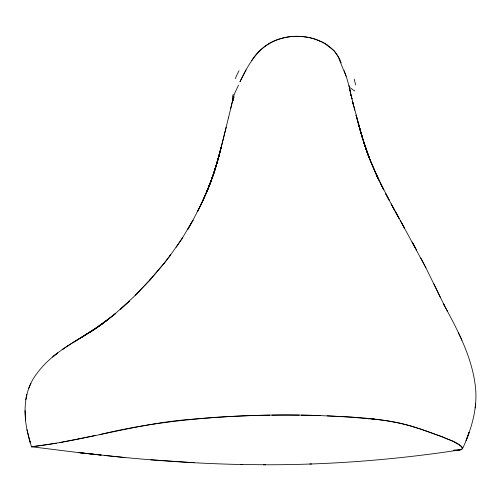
<?xml version="1.0" encoding="UTF-8"?>
<svg xmlns="http://www.w3.org/2000/svg" width="501" height="501" viewBox="0 0 501 501"><rect width="100%" height="100%" fill="white"/><g stroke="black" fill="none" stroke-linecap="round" stroke-linejoin="round"><path stroke-width="0.75" d="M26.985 429.708L30.367 442.796C23.134 420.201 21.499 392.765 37.168 373.17C52.21 352.648 75.87 341.294 96.731 327.892L74.229 341.882L86.698 334.098M462.486 448.833C471.948 428.43 478.587 405.585 474.91 382.964C470.796 354.364 456.787 328.706 443.372 303.587L447.468 311.403M475.161 407.996L475.7 403.286M26.86 394.237L25.764 399.66M233.316 97.651L228.5 117.704M230.736 108.448L233.19 98.196M228.6 117.309C223.108 139.09 218.48 161.165 210.677 182.276L216.582 164.403L221.567 145.91M226.176 127.198L219.369 154.446L216.933 163.364L221.617 145.622L214.021 172.789M233.716 96.342L233.197 100.031M216.582 164.403L210.476 182.715L206.888 191.77L213.614 173.872L219.156 155.391L213.564 174.104M216.67 164.115L216.789 163.764M466.35 439.928L469.093 432.319L466.036 440.792M206.669 192.196L210.476 182.715M210.213 183.328L202.435 201.684L210.207 183.404M30.943 383.29L28.764 388.25M202.285 201.941L206.512 192.522L213.639 173.935L206.5 192.566L197.795 211.165L202.316 201.897L192.804 220.565L187.593 229.677L192.772 220.59M238.457 85.076C236.61 90.117 232.677 95.215 233.215 100.751M246.041 69.902L239.941 81.801C248.64 63.759 259.756 43.787 280.804 38.608C302.648 31.995 332.94 39.435 341.181 62.844M192.854 220.453L193.042 220.152L181.869 238.858L176.139 247.325M251.615 60.746C260.57 45.685 278.237 36.523 295.59 36.354A21.455 10.627 0 0 1 297.544 36.348C305.366 36.573 313.344 37.813 320.327 41.527M182.195 238.332L182.571 237.8L169.945 255.842L170.747 254.771L163.47 264.165L170.259 255.397M136.04 294.588L135.283 295.377L150.738 279.101L136.04 294.588L120.184 309.549L129.314 301.157L112.8 315.774M128.262 302.134L129.314 301.157M29.096 438.832L31.55 446.879L32.127 446.598M31.901 446.629C83.93 440.755 136.159 423.777 189.096 419.437M52.53 356.988L57.659 352.917L53.632 356.111M114.122 314.622L105.367 321.567L115.712 313.407L97.645 327.115L108.73 318.993L89.785 332.357L103.832 322.926L81.951 337.248M99.38 325.75L101.415 324.366M68.28 345.54L62.155 349.654L63.464 348.771M66.934 346.41L76.672 340.223M84.087 335.695L93.988 329.426M95.572 435.382L78.738 438.832M99.943 434.524C149.248 422.625 199.818 417.496 250.425 415.611A151.221 21.956 -0.1 0 1 257.896 415.392L261.121 415.316M78.632 438.876L59.732 442.596M56.388 443.203L31.55 446.879M459.599 449.961C394.707 459.862 329.094 464.978 263.445 464.765M209.969 417.702C246.655 415.172 283.472 414.296 320.227 415.586M262.198 415.291L269.763 415.154M309.768 463.995L311.635 463.97M271.93 415.129L278.45 415.06A150.945 21.919 -0.1 0 1 291.494 415.053L299.091 415.116M104.227 455.422C149.473 460.269 194.914 463.475 240.411 464.508L242.352 464.515M453.624 450.217C456.517 449.936 460.438 450.887 462.605 448.52L462.235 447.293L460.776 445.802L452.779 441.181L442.333 436.841L419.368 428.624M453.655 450.299L460.788 449.81L462.573 448.495C458.634 441.682 448.921 440.235 442.251 436.834C425.017 430.609 407.808 423.783 389.527 421.316M240.411 464.508L265.355 464.765M301.251 415.147L312.01 415.354A150.995 21.925 -0.1 0 1 319.463 415.554C352.792 417.114 386.922 417.646 418.817 428.605M327.266 415.855L350.781 417.151L372.487 419.112M194.156 462.711L150.826 459.768M124.893 457.545L78.814 452.628L31.882 446.798M78.814 452.628L101.202 455.09L80.079 452.754M326.733 45.046L334.129 50.695L338.087 56.6L346.636 77.592L349.46 87.487L350.875 95.678L350.462 92.466M395.721 212.211L399.153 218.524L391.149 203.97L404.664 228.431L400.324 220.49M401.326 222.35L425.931 267.86L444.5 305.754M416.563 250.03L412.141 241.989L415.523 248.164M394.688 210.307L385.745 193.768L389.171 200.206L376.257 174.58L383.753 189.96L380.478 183.36M425.931 267.86L420.865 258.09M440.586 297.832L433.841 283.842M379.558 181.462L370.765 161.785L363.306 140.925L366.469 150.507L369.926 159.825L363.951 142.854L358.215 123.259L362.574 138.533L352.616 101.628L354.789 110.283M458.352 332.545L461.903 340.148M344.174 70.553L346.172 76.221M364.553 144.714L368.498 156.168L362.085 136.798L355.998 114.986C361.697 137.086 368.561 158.955 378.537 179.533L367.872 154.333L361.565 135.001M362.085 136.798L358.741 125.062M348.965 85.539L350.337 91.721M352.973 103.043L353.656 105.955L351.069 94.99M349.967 89.792L351.978 98.998L351.708 97.714M25.607 420.076L25.05 410.582M232.408 98.446A388.5 12.262 -58.2 0 1 233.209 94.395M302.034 -33.824A354.508 8.736 -60 0 1 299.329 -29.321M235.295 78.594A365.887 52.398 -41.4 0 1 239.046 70.685M320.728 41.37A82.84 36.053 2.9 0 1 327.122 44.933M354.207 79.127A449.253 52.248 53.3 0 1 355.585 84.995M354.952 91.025A348.608 27.887 58.7 0 1 350.274 87.769M189.522 419.475A134.118 12.444 -1 0 1 210.339 417.759M372.249 419.4A347.193 34.575 10.2 0 1 373.239 418.492M234.305 96.918A354.971 7.903 -69.3 0 1 233.735 97.639M372.725 419.531A349.585 34.644 9.8 0 1 373.871 418.654M373.038 419.061A142.685 14.354 0.4 0 1 390.047 421.285M216.513 164.723L213.551 174.06L216.532 164.723M164.378 263.006L150.062 279.846L164.378 263.006"/></g></svg>
